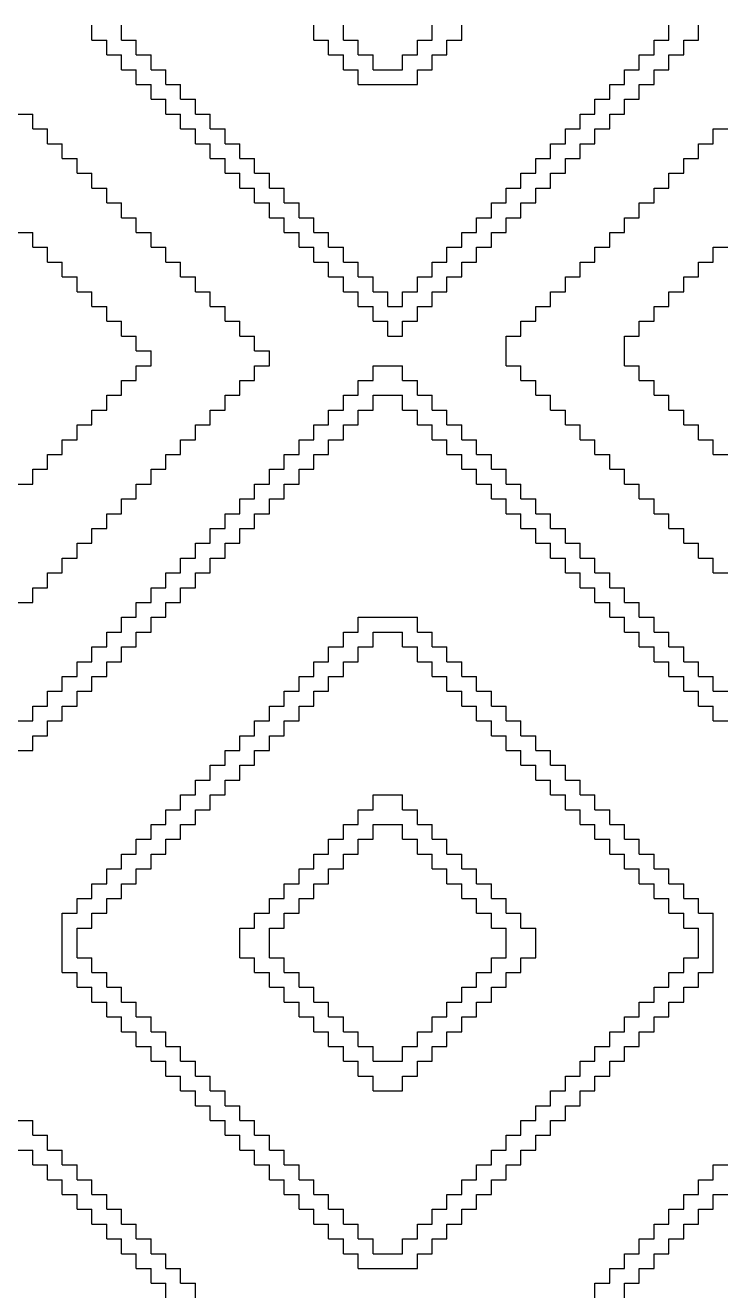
# Model space of a CAD drawing. Header units: metres. Extents: x 0 to 1800, y 0 to 1800.
# Drawn here: x 915 to 1385, y 945 to 1800 of the extents above; entities that cross this region are included whole.
import ezdxf

# ---------------------------------------------------------------- set-up
doc = ezdxf.new("R2010")
doc.units = ezdxf.units.M

msp = doc.modelspace()

# ---------------------------------------------------------------- linework, layer by layer
for p, q in [((960, 1790), (960, 1800)), ((980, 1790), (980, 1800)), ((1110, 1790), (1110, 1800)), ((1130, 1790), (1130, 1800)), ((1190, 1790), (1190, 1800)), ((1210, 1790), (1210, 1800)), ((1350, 1790), (1350, 1800)), ((1370, 1790), (1370, 1800)), ((960, 1790), (970, 1790)), ((970, 1780), (970, 1790)), ((980, 1790), (990, 1790)), ((990, 1780), (990, 1790)), ((1110, 1790), (1120, 1790)), ((1120, 1780), (1120, 1790)), ((1130, 1790), (1140, 1790)), ((1140, 1780), (1140, 1790)), ((1180, 1780), (1180, 1790)), ((1180, 1790), (1190, 1790)), ((1200, 1780), (1200, 1790)), ((1200, 1790), (1210, 1790)), ((1340, 1780), (1340, 1790)), ((1340, 1790), (1350, 1790)), ((1360, 1780), (1360, 1790)), ((1360, 1790), (1370, 1790)), ((970, 1780), (980, 1780)), ((980, 1770), (980, 1780)), ((990, 1780), (1000, 1780)), ((1000, 1770), (1000, 1780)), ((1120, 1780), (1130, 1780)), ((1130, 1770), (1130, 1780)), ((1140, 1780), (1150, 1780)), ((1150, 1770), (1150, 1780)), ((1170, 1770), (1170, 1780)), ((1170, 1780), (1180, 1780)), ((1190, 1770), (1190, 1780)), ((1190, 1780), (1200, 1780)), ((1330, 1770), (1330, 1780)), ((1330, 1780), (1340, 1780)), ((1350, 1770), (1350, 1780)), ((1350, 1780), (1360, 1780)), ((980, 1770), (990, 1770)), ((990, 1760), (990, 1770)), ((1000, 1770), (1010, 1770)), ((1010, 1760), (1010, 1770)), ((1130, 1770), (1140, 1770)), ((1140, 1760), (1140, 1770)), ((1150, 1770), (1160, 1770)), ((1160, 1770), (1170, 1770)), ((1180, 1760), (1180, 1770)), ((1180, 1770), (1190, 1770)), ((1320, 1760), (1320, 1770)), ((1320, 1770), (1330, 1770)), ((1340, 1760), (1340, 1770)), ((1340, 1770), (1350, 1770)), ((990, 1760), (1000, 1760)), ((1000, 1750), (1000, 1760)), ((1010, 1760), (1020, 1760)), ((1020, 1750), (1020, 1760)), ((1140, 1760), (1150, 1760)), ((1150, 1760), (1160, 1760)), ((1160, 1760), (1170, 1760)), ((1170, 1760), (1180, 1760)), ((1310, 1750), (1310, 1760)), ((1310, 1760), (1320, 1760)), ((1330, 1750), (1330, 1760)), ((1330, 1760), (1340, 1760)), ((1000, 1750), (1010, 1750)), ((1010, 1740), (1010, 1750)), ((1020, 1750), (1030, 1750)), ((1030, 1740), (1030, 1750)), ((1300, 1740), (1300, 1750)), ((1300, 1750), (1310, 1750)), ((1320, 1740), (1320, 1750)), ((1320, 1750), (1330, 1750)), ((910, 1740), (920, 1740)), ((920, 1730), (920, 1740)), ((1010, 1740), (1020, 1740)), ((1020, 1730), (1020, 1740)), ((1030, 1740), (1040, 1740)), ((1040, 1730), (1040, 1740)), ((1290, 1730), (1290, 1740)), ((1290, 1740), (1300, 1740)), ((1310, 1730), (1310, 1740)), ((1310, 1740), (1320, 1740)), ((920, 1730), (930, 1730)), ((930, 1720), (930, 1730)), ((1020, 1730), (1030, 1730)), ((1030, 1720), (1030, 1730)), ((1040, 1730), (1050, 1730)), ((1050, 1720), (1050, 1730)), ((1280, 1720), (1280, 1730)), ((1280, 1730), (1290, 1730)), ((1300, 1720), (1300, 1730)), ((1300, 1730), (1310, 1730)), ((1380, 1720), (1380, 1730)), ((1380, 1730), (1390, 1730)), ((930, 1720), (940, 1720)), ((940, 1710), (940, 1720)), ((1030, 1720), (1040, 1720)), ((1040, 1710), (1040, 1720)), ((1050, 1720), (1060, 1720)), ((1060, 1710), (1060, 1720)), ((1270, 1710), (1270, 1720)), ((1270, 1720), (1280, 1720)), ((1290, 1710), (1290, 1720)), ((1290, 1720), (1300, 1720)), ((1370, 1710), (1370, 1720)), ((1370, 1720), (1380, 1720)), ((940, 1710), (950, 1710)), ((950, 1700), (950, 1710)), ((1040, 1710), (1050, 1710)), ((1050, 1700), (1050, 1710)), ((1060, 1710), (1070, 1710)), ((1070, 1700), (1070, 1710)), ((1260, 1700), (1260, 1710)), ((1260, 1710), (1270, 1710)), ((1280, 1700), (1280, 1710)), ((1280, 1710), (1290, 1710)), ((1360, 1700), (1360, 1710)), ((1360, 1710), (1370, 1710)), ((950, 1700), (960, 1700)), ((960, 1690), (960, 1700)), ((1050, 1700), (1060, 1700)), ((1060, 1690), (1060, 1700)), ((1070, 1700), (1080, 1700)), ((1080, 1690), (1080, 1700)), ((1250, 1690), (1250, 1700)), ((1250, 1700), (1260, 1700)), ((1270, 1690), (1270, 1700)), ((1270, 1700), (1280, 1700)), ((1350, 1690), (1350, 1700)), ((1350, 1700), (1360, 1700)), ((960, 1690), (970, 1690)), ((970, 1680), (970, 1690)), ((1060, 1690), (1070, 1690)), ((1070, 1680), (1070, 1690)), ((1080, 1690), (1090, 1690)), ((1090, 1680), (1090, 1690)), ((1240, 1680), (1240, 1690)), ((1240, 1690), (1250, 1690)), ((1260, 1680), (1260, 1690)), ((1260, 1690), (1270, 1690)), ((1340, 1680), (1340, 1690)), ((1340, 1690), (1350, 1690)), ((970, 1680), (980, 1680)), ((980, 1670), (980, 1680)), ((1070, 1680), (1080, 1680)), ((1080, 1670), (1080, 1680)), ((1090, 1680), (1100, 1680)), ((1100, 1670), (1100, 1680)), ((1230, 1670), (1230, 1680)), ((1230, 1680), (1240, 1680)), ((1250, 1670), (1250, 1680)), ((1250, 1680), (1260, 1680)), ((1330, 1670), (1330, 1680)), ((1330, 1680), (1340, 1680)), ((980, 1670), (990, 1670)), ((990, 1660), (990, 1670)), ((1080, 1670), (1090, 1670)), ((1090, 1660), (1090, 1670)), ((1100, 1670), (1110, 1670)), ((1110, 1660), (1110, 1670)), ((1220, 1660), (1220, 1670)), ((1220, 1670), (1230, 1670)), ((1240, 1660), (1240, 1670)), ((1240, 1670), (1250, 1670)), ((1320, 1660), (1320, 1670)), ((1320, 1670), (1330, 1670)), ((910, 1660), (920, 1660)), ((920, 1650), (920, 1660)), ((990, 1660), (1000, 1660)), ((1000, 1650), (1000, 1660)), ((1090, 1660), (1100, 1660)), ((1100, 1650), (1100, 1660)), ((1110, 1660), (1120, 1660)), ((1120, 1650), (1120, 1660)), ((1210, 1650), (1210, 1660)), ((1210, 1660), (1220, 1660)), ((1230, 1650), (1230, 1660)), ((1230, 1660), (1240, 1660)), ((1310, 1650), (1310, 1660)), ((1310, 1660), (1320, 1660)), ((920, 1650), (930, 1650)), ((930, 1640), (930, 1650)), ((1000, 1650), (1010, 1650)), ((1010, 1640), (1010, 1650)), ((1100, 1650), (1110, 1650)), ((1110, 1640), (1110, 1650)), ((1120, 1650), (1130, 1650)), ((1130, 1640), (1130, 1650)), ((1200, 1640), (1200, 1650)), ((1200, 1650), (1210, 1650)), ((1220, 1640), (1220, 1650)), ((1220, 1650), (1230, 1650)), ((1300, 1640), (1300, 1650)), ((1300, 1650), (1310, 1650)), ((1380, 1640), (1380, 1650)), ((1380, 1650), (1390, 1650)), ((930, 1640), (940, 1640)), ((940, 1630), (940, 1640)), ((1010, 1640), (1020, 1640)), ((1020, 1630), (1020, 1640)), ((1110, 1640), (1120, 1640)), ((1120, 1630), (1120, 1640)), ((1130, 1640), (1140, 1640)), ((1140, 1630), (1140, 1640)), ((1190, 1630), (1190, 1640)), ((1190, 1640), (1200, 1640)), ((1210, 1630), (1210, 1640)), ((1210, 1640), (1220, 1640)), ((1290, 1630), (1290, 1640)), ((1290, 1640), (1300, 1640)), ((1370, 1630), (1370, 1640)), ((1370, 1640), (1380, 1640)), ((940, 1630), (950, 1630)), ((950, 1620), (950, 1630)), ((1020, 1630), (1030, 1630)), ((1030, 1620), (1030, 1630)), ((1120, 1630), (1130, 1630)), ((1130, 1620), (1130, 1630)), ((1140, 1630), (1150, 1630)), ((1150, 1620), (1150, 1630)), ((1180, 1620), (1180, 1630)), ((1180, 1630), (1190, 1630)), ((1200, 1620), (1200, 1630)), ((1200, 1630), (1210, 1630)), ((1280, 1620), (1280, 1630)), ((1280, 1630), (1290, 1630)), ((1360, 1620), (1360, 1630)), ((1360, 1630), (1370, 1630)), ((950, 1620), (960, 1620)), ((960, 1610), (960, 1620)), ((1030, 1620), (1040, 1620)), ((1040, 1610), (1040, 1620)), ((1130, 1620), (1140, 1620)), ((1140, 1610), (1140, 1620)), ((1150, 1620), (1160, 1620)), ((1160, 1610), (1160, 1620)), ((1170, 1610), (1170, 1620)), ((1170, 1620), (1180, 1620)), ((1190, 1610), (1190, 1620)), ((1190, 1620), (1200, 1620)), ((1270, 1610), (1270, 1620)), ((1270, 1620), (1280, 1620)), ((1350, 1610), (1350, 1620)), ((1350, 1620), (1360, 1620)), ((960, 1610), (970, 1610)), ((970, 1600), (970, 1610)), ((1040, 1610), (1050, 1610)), ((1050, 1600), (1050, 1610)), ((1140, 1610), (1150, 1610)), ((1150, 1600), (1150, 1610)), ((1160, 1610), (1170, 1610)), ((1180, 1600), (1180, 1610)), ((1180, 1610), (1190, 1610)), ((1260, 1600), (1260, 1610)), ((1260, 1610), (1270, 1610)), ((1340, 1600), (1340, 1610)), ((1340, 1610), (1350, 1610)), ((970, 1600), (980, 1600)), ((980, 1590), (980, 1600)), ((1050, 1600), (1060, 1600)), ((1060, 1590), (1060, 1600)), ((1150, 1600), (1160, 1600)), ((1160, 1590), (1160, 1600)), ((1170, 1590), (1170, 1600)), ((1170, 1600), (1180, 1600)), ((1250, 1590), (1250, 1600)), ((1250, 1600), (1260, 1600)), ((1330, 1590), (1330, 1600)), ((1330, 1600), (1340, 1600)), ((980, 1590), (990, 1590)), ((990, 1580), (990, 1590)), ((1060, 1590), (1070, 1590)), ((1070, 1580), (1070, 1590)), ((1160, 1590), (1170, 1590)), ((1240, 1580), (1240, 1590)), ((1240, 1590), (1250, 1590)), ((1320, 1580), (1320, 1590)), ((1320, 1590), (1330, 1590)), ((990, 1580), (1000, 1580)), ((1000, 1570), (1000, 1580)), ((1070, 1580), (1080, 1580)), ((1080, 1570), (1080, 1580)), ((1240, 1570), (1240, 1580)), ((1320, 1570), (1320, 1580)), ((990, 1560), (990, 1570)), ((990, 1570), (1000, 1570)), ((1070, 1560), (1070, 1570)), ((1070, 1570), (1080, 1570)), ((1150, 1560), (1150, 1570)), ((1150, 1570), (1160, 1570)), ((1160, 1570), (1170, 1570)), ((1170, 1560), (1170, 1570)), ((1240, 1570), (1250, 1570)), ((1250, 1560), (1250, 1570)), ((1320, 1570), (1330, 1570)), ((1330, 1560), (1330, 1570)), ((980, 1550), (980, 1560)), ((980, 1560), (990, 1560)), ((1060, 1550), (1060, 1560)), ((1060, 1560), (1070, 1560)), ((1140, 1550), (1140, 1560)), ((1140, 1560), (1150, 1560)), ((1170, 1560), (1180, 1560)), ((1180, 1550), (1180, 1560)), ((1250, 1560), (1260, 1560)), ((1260, 1550), (1260, 1560)), ((1330, 1560), (1340, 1560)), ((1340, 1550), (1340, 1560)), ((970, 1540), (970, 1550)), ((970, 1550), (980, 1550)), ((1050, 1540), (1050, 1550)), ((1050, 1550), (1060, 1550)), ((1130, 1540), (1130, 1550)), ((1130, 1550), (1140, 1550)), ((1150, 1540), (1150, 1550)), ((1150, 1550), (1160, 1550)), ((1160, 1550), (1170, 1550)), ((1170, 1540), (1170, 1550)), ((1180, 1550), (1190, 1550)), ((1190, 1540), (1190, 1550)), ((1260, 1550), (1270, 1550)), ((1270, 1540), (1270, 1550)), ((1340, 1550), (1350, 1550)), ((1350, 1540), (1350, 1550)), ((960, 1530), (960, 1540)), ((960, 1540), (970, 1540)), ((1040, 1530), (1040, 1540)), ((1040, 1540), (1050, 1540)), ((1120, 1530), (1120, 1540)), ((1120, 1540), (1130, 1540)), ((1140, 1530), (1140, 1540)), ((1140, 1540), (1150, 1540)), ((1170, 1540), (1180, 1540)), ((1180, 1530), (1180, 1540)), ((1190, 1540), (1200, 1540)), ((1200, 1530), (1200, 1540)), ((1270, 1540), (1280, 1540)), ((1280, 1530), (1280, 1540)), ((1350, 1540), (1360, 1540)), ((1360, 1530), (1360, 1540)), ((950, 1520), (950, 1530)), ((950, 1530), (960, 1530)), ((1030, 1520), (1030, 1530)), ((1030, 1530), (1040, 1530)), ((1110, 1520), (1110, 1530)), ((1110, 1530), (1120, 1530)), ((1130, 1520), (1130, 1530)), ((1130, 1530), (1140, 1530)), ((1180, 1530), (1190, 1530)), ((1190, 1520), (1190, 1530)), ((1200, 1530), (1210, 1530)), ((1210, 1520), (1210, 1530)), ((1280, 1530), (1290, 1530)), ((1290, 1520), (1290, 1530)), ((1360, 1530), (1370, 1530)), ((1370, 1520), (1370, 1530)), ((940, 1510), (940, 1520)), ((940, 1520), (950, 1520)), ((1020, 1510), (1020, 1520)), ((1020, 1520), (1030, 1520)), ((1100, 1510), (1100, 1520)), ((1100, 1520), (1110, 1520)), ((1120, 1510), (1120, 1520)), ((1120, 1520), (1130, 1520)), ((1190, 1520), (1200, 1520)), ((1200, 1510), (1200, 1520)), ((1210, 1520), (1220, 1520)), ((1220, 1510), (1220, 1520)), ((1290, 1520), (1300, 1520)), ((1300, 1510), (1300, 1520)), ((1370, 1520), (1380, 1520)), ((1380, 1510), (1380, 1520)), ((930, 1500), (930, 1510)), ((930, 1510), (940, 1510)), ((1010, 1500), (1010, 1510)), ((1010, 1510), (1020, 1510)), ((1090, 1500), (1090, 1510)), ((1090, 1510), (1100, 1510)), ((1110, 1500), (1110, 1510)), ((1110, 1510), (1120, 1510)), ((1200, 1510), (1210, 1510)), ((1210, 1500), (1210, 1510)), ((1220, 1510), (1230, 1510)), ((1230, 1500), (1230, 1510)), ((1300, 1510), (1310, 1510)), ((1310, 1500), (1310, 1510)), ((1380, 1510), (1390, 1510)), ((920, 1490), (920, 1500)), ((920, 1500), (930, 1500)), ((1000, 1490), (1000, 1500)), ((1000, 1500), (1010, 1500)), ((1080, 1490), (1080, 1500)), ((1080, 1500), (1090, 1500)), ((1100, 1490), (1100, 1500)), ((1100, 1500), (1110, 1500)), ((1210, 1500), (1220, 1500)), ((1220, 1490), (1220, 1500)), ((1230, 1500), (1240, 1500)), ((1240, 1490), (1240, 1500)), ((1310, 1500), (1320, 1500)), ((1320, 1490), (1320, 1500)), ((910, 1490), (920, 1490)), ((990, 1480), (990, 1490)), ((990, 1490), (1000, 1490)), ((1070, 1480), (1070, 1490)), ((1070, 1490), (1080, 1490)), ((1090, 1480), (1090, 1490)), ((1090, 1490), (1100, 1490)), ((1220, 1490), (1230, 1490)), ((1230, 1480), (1230, 1490)), ((1240, 1490), (1250, 1490)), ((1250, 1480), (1250, 1490)), ((1320, 1490), (1330, 1490)), ((1330, 1480), (1330, 1490)), ((980, 1470), (980, 1480)), ((980, 1480), (990, 1480)), ((1060, 1470), (1060, 1480)), ((1060, 1480), (1070, 1480)), ((1080, 1470), (1080, 1480)), ((1080, 1480), (1090, 1480)), ((1230, 1480), (1240, 1480)), ((1240, 1470), (1240, 1480)), ((1250, 1480), (1260, 1480)), ((1260, 1470), (1260, 1480)), ((1330, 1480), (1340, 1480)), ((1340, 1470), (1340, 1480)), ((970, 1460), (970, 1470)), ((970, 1470), (980, 1470)), ((1050, 1460), (1050, 1470)), ((1050, 1470), (1060, 1470)), ((1070, 1460), (1070, 1470)), ((1070, 1470), (1080, 1470)), ((1240, 1470), (1250, 1470)), ((1250, 1460), (1250, 1470)), ((1260, 1470), (1270, 1470)), ((1270, 1460), (1270, 1470)), ((1340, 1470), (1350, 1470)), ((1350, 1460), (1350, 1470)), ((960, 1450), (960, 1460)), ((960, 1460), (970, 1460)), ((1040, 1450), (1040, 1460)), ((1040, 1460), (1050, 1460)), ((1060, 1450), (1060, 1460)), ((1060, 1460), (1070, 1460)), ((1250, 1460), (1260, 1460)), ((1260, 1450), (1260, 1460)), ((1270, 1460), (1280, 1460)), ((1280, 1450), (1280, 1460)), ((1350, 1460), (1360, 1460)), ((1360, 1450), (1360, 1460)), ((950, 1440), (950, 1450)), ((950, 1450), (960, 1450)), ((1030, 1440), (1030, 1450)), ((1030, 1450), (1040, 1450)), ((1050, 1440), (1050, 1450)), ((1050, 1450), (1060, 1450)), ((1260, 1450), (1270, 1450)), ((1270, 1440), (1270, 1450)), ((1280, 1450), (1290, 1450)), ((1290, 1440), (1290, 1450)), ((1360, 1450), (1370, 1450)), ((1370, 1440), (1370, 1450)), ((940, 1430), (940, 1440)), ((940, 1440), (950, 1440)), ((1020, 1430), (1020, 1440)), ((1020, 1440), (1030, 1440)), ((1040, 1430), (1040, 1440)), ((1040, 1440), (1050, 1440)), ((1270, 1440), (1280, 1440)), ((1280, 1430), (1280, 1440)), ((1290, 1440), (1300, 1440)), ((1300, 1430), (1300, 1440)), ((1370, 1440), (1380, 1440)), ((1380, 1430), (1380, 1440)), ((930, 1420), (930, 1430)), ((930, 1430), (940, 1430)), ((1010, 1420), (1010, 1430)), ((1010, 1430), (1020, 1430)), ((1030, 1420), (1030, 1430)), ((1030, 1430), (1040, 1430)), ((1280, 1430), (1290, 1430)), ((1290, 1420), (1290, 1430)), ((1300, 1430), (1310, 1430)), ((1310, 1420), (1310, 1430)), ((1380, 1430), (1390, 1430)), ((920, 1410), (920, 1420)), ((920, 1420), (930, 1420)), ((1000, 1410), (1000, 1420)), ((1000, 1420), (1010, 1420)), ((1020, 1410), (1020, 1420)), ((1020, 1420), (1030, 1420)), ((1290, 1420), (1300, 1420)), ((1300, 1410), (1300, 1420)), ((1310, 1420), (1320, 1420)), ((1320, 1410), (1320, 1420)), ((910, 1410), (920, 1410)), ((990, 1400), (990, 1410)), ((990, 1410), (1000, 1410)), ((1010, 1400), (1010, 1410)), ((1010, 1410), (1020, 1410)), ((1300, 1410), (1310, 1410)), ((1310, 1400), (1310, 1410)), ((1320, 1410), (1330, 1410)), ((1330, 1400), (1330, 1410)), ((980, 1390), (980, 1400)), ((980, 1400), (990, 1400)), ((1000, 1390), (1000, 1400)), ((1000, 1400), (1010, 1400)), ((1140, 1390), (1140, 1400)), ((1140, 1400), (1150, 1400)), ((1150, 1400), (1160, 1400)), ((1160, 1400), (1170, 1400)), ((1170, 1400), (1180, 1400)), ((1180, 1390), (1180, 1400)), ((1310, 1400), (1320, 1400)), ((1320, 1390), (1320, 1400)), ((1330, 1400), (1340, 1400)), ((1340, 1390), (1340, 1400)), ((970, 1380), (970, 1390)), ((970, 1390), (980, 1390)), ((990, 1380), (990, 1390)), ((990, 1390), (1000, 1390)), ((1130, 1380), (1130, 1390)), ((1130, 1390), (1140, 1390)), ((1150, 1380), (1150, 1390)), ((1150, 1390), (1160, 1390)), ((1160, 1390), (1170, 1390)), ((1170, 1380), (1170, 1390)), ((1180, 1390), (1190, 1390)), ((1190, 1380), (1190, 1390)), ((1320, 1390), (1330, 1390)), ((1330, 1380), (1330, 1390)), ((1340, 1390), (1350, 1390)), ((1350, 1380), (1350, 1390)), ((960, 1370), (960, 1380)), ((960, 1380), (970, 1380)), ((980, 1370), (980, 1380)), ((980, 1380), (990, 1380)), ((1120, 1370), (1120, 1380)), ((1120, 1380), (1130, 1380)), ((1140, 1370), (1140, 1380)), ((1140, 1380), (1150, 1380)), ((1170, 1380), (1180, 1380)), ((1180, 1370), (1180, 1380)), ((1190, 1380), (1200, 1380)), ((1200, 1370), (1200, 1380)), ((1330, 1380), (1340, 1380)), ((1340, 1370), (1340, 1380)), ((1350, 1380), (1360, 1380)), ((1360, 1370), (1360, 1380)), ((950, 1360), (950, 1370)), ((950, 1370), (960, 1370)), ((970, 1360), (970, 1370)), ((970, 1370), (980, 1370)), ((1110, 1360), (1110, 1370)), ((1110, 1370), (1120, 1370)), ((1130, 1360), (1130, 1370)), ((1130, 1370), (1140, 1370)), ((1180, 1370), (1190, 1370)), ((1190, 1360), (1190, 1370)), ((1200, 1370), (1210, 1370)), ((1210, 1360), (1210, 1370)), ((1340, 1370), (1350, 1370)), ((1350, 1360), (1350, 1370)), ((1360, 1370), (1370, 1370)), ((1370, 1360), (1370, 1370)), ((940, 1350), (940, 1360)), ((940, 1360), (950, 1360)), ((960, 1350), (960, 1360)), ((960, 1360), (970, 1360)), ((1100, 1350), (1100, 1360)), ((1100, 1360), (1110, 1360)), ((1120, 1350), (1120, 1360)), ((1120, 1360), (1130, 1360)), ((1190, 1360), (1200, 1360)), ((1200, 1350), (1200, 1360)), ((1210, 1360), (1220, 1360)), ((1220, 1350), (1220, 1360)), ((1350, 1360), (1360, 1360)), ((1360, 1350), (1360, 1360)), ((1370, 1360), (1380, 1360)), ((1380, 1350), (1380, 1360)), ((930, 1340), (930, 1350)), ((930, 1350), (940, 1350)), ((950, 1340), (950, 1350)), ((950, 1350), (960, 1350)), ((1090, 1340), (1090, 1350)), ((1090, 1350), (1100, 1350)), ((1110, 1340), (1110, 1350)), ((1110, 1350), (1120, 1350)), ((1200, 1350), (1210, 1350)), ((1210, 1340), (1210, 1350)), ((1220, 1350), (1230, 1350)), ((1230, 1340), (1230, 1350)), ((1360, 1350), (1370, 1350)), ((1370, 1340), (1370, 1350)), ((1380, 1350), (1390, 1350)), ((920, 1330), (920, 1340)), ((920, 1340), (930, 1340)), ((940, 1330), (940, 1340)), ((940, 1340), (950, 1340)), ((1080, 1330), (1080, 1340)), ((1080, 1340), (1090, 1340)), ((1100, 1330), (1100, 1340)), ((1100, 1340), (1110, 1340)), ((1210, 1340), (1220, 1340)), ((1220, 1330), (1220, 1340)), ((1230, 1340), (1240, 1340)), ((1240, 1330), (1240, 1340)), ((1370, 1340), (1380, 1340)), ((1380, 1330), (1380, 1340)), ((910, 1330), (920, 1330)), ((930, 1320), (930, 1330)), ((930, 1330), (940, 1330)), ((1070, 1320), (1070, 1330)), ((1070, 1330), (1080, 1330)), ((1090, 1320), (1090, 1330)), ((1090, 1330), (1100, 1330)), ((1220, 1330), (1230, 1330)), ((1230, 1320), (1230, 1330)), ((1240, 1330), (1250, 1330)), ((1250, 1320), (1250, 1330)), ((1380, 1330), (1390, 1330)), ((920, 1310), (920, 1320)), ((920, 1320), (930, 1320)), ((1060, 1310), (1060, 1320)), ((1060, 1320), (1070, 1320)), ((1080, 1310), (1080, 1320)), ((1080, 1320), (1090, 1320)), ((1230, 1320), (1240, 1320)), ((1240, 1310), (1240, 1320)), ((1250, 1320), (1260, 1320)), ((1260, 1310), (1260, 1320)), ((910, 1310), (920, 1310)), ((1050, 1300), (1050, 1310)), ((1050, 1310), (1060, 1310)), ((1070, 1300), (1070, 1310)), ((1070, 1310), (1080, 1310)), ((1240, 1310), (1250, 1310)), ((1250, 1300), (1250, 1310)), ((1260, 1310), (1270, 1310)), ((1270, 1300), (1270, 1310)), ((1040, 1290), (1040, 1300)), ((1040, 1300), (1050, 1300)), ((1060, 1290), (1060, 1300)), ((1060, 1300), (1070, 1300)), ((1250, 1300), (1260, 1300)), ((1260, 1290), (1260, 1300)), ((1270, 1300), (1280, 1300)), ((1280, 1290), (1280, 1300)), ((1030, 1280), (1030, 1290)), ((1030, 1290), (1040, 1290)), ((1050, 1280), (1050, 1290)), ((1050, 1290), (1060, 1290)), ((1260, 1290), (1270, 1290)), ((1270, 1280), (1270, 1290)), ((1280, 1290), (1290, 1290)), ((1290, 1280), (1290, 1290)), ((1020, 1270), (1020, 1280)), ((1020, 1280), (1030, 1280)), ((1040, 1270), (1040, 1280)), ((1040, 1280), (1050, 1280)), ((1150, 1270), (1150, 1280)), ((1150, 1280), (1160, 1280)), ((1160, 1280), (1170, 1280)), ((1170, 1270), (1170, 1280)), ((1270, 1280), (1280, 1280)), ((1280, 1270), (1280, 1280)), ((1290, 1280), (1300, 1280)), ((1300, 1270), (1300, 1280)), ((1010, 1260), (1010, 1270)), ((1010, 1270), (1020, 1270)), ((1030, 1260), (1030, 1270)), ((1030, 1270), (1040, 1270)), ((1140, 1260), (1140, 1270)), ((1140, 1270), (1150, 1270)), ((1170, 1270), (1180, 1270)), ((1180, 1260), (1180, 1270)), ((1280, 1270), (1290, 1270)), ((1290, 1260), (1290, 1270)), ((1300, 1270), (1310, 1270)), ((1310, 1260), (1310, 1270)), ((1000, 1250), (1000, 1260)), ((1000, 1260), (1010, 1260)), ((1020, 1250), (1020, 1260)), ((1020, 1260), (1030, 1260)), ((1130, 1250), (1130, 1260)), ((1130, 1260), (1140, 1260)), ((1150, 1250), (1150, 1260)), ((1150, 1260), (1160, 1260)), ((1160, 1260), (1170, 1260)), ((1170, 1250), (1170, 1260)), ((1180, 1260), (1190, 1260)), ((1190, 1250), (1190, 1260)), ((1290, 1260), (1300, 1260)), ((1300, 1250), (1300, 1260)), ((1310, 1260), (1320, 1260)), ((1320, 1250), (1320, 1260)), ((990, 1240), (990, 1250)), ((990, 1250), (1000, 1250)), ((1010, 1240), (1010, 1250)), ((1010, 1250), (1020, 1250)), ((1120, 1240), (1120, 1250)), ((1120, 1250), (1130, 1250)), ((1140, 1240), (1140, 1250)), ((1140, 1250), (1150, 1250)), ((1170, 1250), (1180, 1250)), ((1180, 1240), (1180, 1250)), ((1190, 1250), (1200, 1250)), ((1200, 1240), (1200, 1250)), ((1300, 1250), (1310, 1250)), ((1310, 1240), (1310, 1250)), ((1320, 1250), (1330, 1250)), ((1330, 1240), (1330, 1250)), ((980, 1230), (980, 1240)), ((980, 1240), (990, 1240)), ((1000, 1230), (1000, 1240)), ((1000, 1240), (1010, 1240)), ((1110, 1230), (1110, 1240)), ((1110, 1240), (1120, 1240)), ((1130, 1230), (1130, 1240)), ((1130, 1240), (1140, 1240)), ((1180, 1240), (1190, 1240)), ((1190, 1230), (1190, 1240)), ((1200, 1240), (1210, 1240)), ((1210, 1230), (1210, 1240)), ((1310, 1240), (1320, 1240)), ((1320, 1230), (1320, 1240)), ((1330, 1240), (1340, 1240)), ((1340, 1230), (1340, 1240)), ((970, 1220), (970, 1230)), ((970, 1230), (980, 1230)), ((990, 1220), (990, 1230)), ((990, 1230), (1000, 1230)), ((1100, 1220), (1100, 1230)), ((1100, 1230), (1110, 1230)), ((1120, 1220), (1120, 1230)), ((1120, 1230), (1130, 1230)), ((1190, 1230), (1200, 1230)), ((1200, 1220), (1200, 1230)), ((1210, 1230), (1220, 1230)), ((1220, 1220), (1220, 1230)), ((1320, 1230), (1330, 1230)), ((1330, 1220), (1330, 1230)), ((1340, 1230), (1350, 1230)), ((1350, 1220), (1350, 1230)), ((960, 1210), (960, 1220)), ((960, 1220), (970, 1220)), ((980, 1210), (980, 1220)), ((980, 1220), (990, 1220)), ((1090, 1210), (1090, 1220)), ((1090, 1220), (1100, 1220)), ((1110, 1210), (1110, 1220)), ((1110, 1220), (1120, 1220)), ((1200, 1220), (1210, 1220)), ((1210, 1210), (1210, 1220)), ((1220, 1220), (1230, 1220)), ((1230, 1210), (1230, 1220)), ((1330, 1220), (1340, 1220)), ((1340, 1210), (1340, 1220)), ((1350, 1220), (1360, 1220)), ((1360, 1210), (1360, 1220)), ((950, 1200), (950, 1210)), ((950, 1210), (960, 1210)), ((970, 1200), (970, 1210)), ((970, 1210), (980, 1210)), ((1080, 1200), (1080, 1210)), ((1080, 1210), (1090, 1210)), ((1100, 1200), (1100, 1210)), ((1100, 1210), (1110, 1210)), ((1210, 1210), (1220, 1210)), ((1220, 1200), (1220, 1210)), ((1230, 1210), (1240, 1210)), ((1240, 1200), (1240, 1210)), ((1340, 1210), (1350, 1210)), ((1350, 1200), (1350, 1210)), ((1360, 1210), (1370, 1210)), ((1370, 1200), (1370, 1210)), ((940, 1190), (940, 1200)), ((940, 1200), (950, 1200)), ((960, 1190), (960, 1200)), ((960, 1200), (970, 1200)), ((1070, 1190), (1070, 1200)), ((1070, 1200), (1080, 1200)), ((1090, 1190), (1090, 1200)), ((1090, 1200), (1100, 1200)), ((1220, 1200), (1230, 1200)), ((1230, 1190), (1230, 1200)), ((1240, 1200), (1250, 1200)), ((1250, 1190), (1250, 1200)), ((1350, 1200), (1360, 1200)), ((1360, 1190), (1360, 1200)), ((1370, 1200), (1380, 1200)), ((1380, 1190), (1380, 1200)), ((940, 1180), (940, 1190)), ((950, 1180), (950, 1190)), ((950, 1190), (960, 1190)), ((1060, 1180), (1060, 1190)), ((1060, 1190), (1070, 1190)), ((1080, 1180), (1080, 1190)), ((1080, 1190), (1090, 1190)), ((1230, 1190), (1240, 1190)), ((1240, 1180), (1240, 1190)), ((1250, 1190), (1260, 1190)), ((1260, 1180), (1260, 1190)), ((1360, 1190), (1370, 1190)), ((1370, 1180), (1370, 1190)), ((1380, 1180), (1380, 1190)), ((940, 1170), (940, 1180)), ((950, 1170), (950, 1180)), ((1060, 1170), (1060, 1180)), ((1080, 1170), (1080, 1180)), ((1240, 1170), (1240, 1180)), ((1260, 1170), (1260, 1180)), ((1370, 1170), (1370, 1180)), ((1380, 1170), (1380, 1180)), ((940, 1160), (940, 1170)), ((950, 1170), (960, 1170)), ((960, 1160), (960, 1170)), ((1060, 1170), (1070, 1170)), ((1070, 1160), (1070, 1170)), ((1080, 1170), (1090, 1170)), ((1090, 1160), (1090, 1170)), ((1230, 1160), (1230, 1170)), ((1230, 1170), (1240, 1170)), ((1250, 1160), (1250, 1170)), ((1250, 1170), (1260, 1170)), ((1360, 1160), (1360, 1170)), ((1360, 1170), (1370, 1170)), ((1380, 1160), (1380, 1170)), ((940, 1160), (950, 1160)), ((950, 1150), (950, 1160)), ((960, 1160), (970, 1160)), ((970, 1150), (970, 1160)), ((1070, 1160), (1080, 1160)), ((1080, 1150), (1080, 1160)), ((1090, 1160), (1100, 1160)), ((1100, 1150), (1100, 1160)), ((1220, 1150), (1220, 1160)), ((1220, 1160), (1230, 1160)), ((1240, 1150), (1240, 1160)), ((1240, 1160), (1250, 1160)), ((1350, 1150), (1350, 1160)), ((1350, 1160), (1360, 1160)), ((1370, 1150), (1370, 1160)), ((1370, 1160), (1380, 1160)), ((950, 1150), (960, 1150)), ((960, 1140), (960, 1150)), ((970, 1150), (980, 1150)), ((980, 1140), (980, 1150)), ((1080, 1150), (1090, 1150)), ((1090, 1140), (1090, 1150)), ((1100, 1150), (1110, 1150)), ((1110, 1140), (1110, 1150)), ((1210, 1140), (1210, 1150)), ((1210, 1150), (1220, 1150)), ((1230, 1140), (1230, 1150)), ((1230, 1150), (1240, 1150)), ((1340, 1140), (1340, 1150)), ((1340, 1150), (1350, 1150)), ((1360, 1140), (1360, 1150)), ((1360, 1150), (1370, 1150)), ((960, 1140), (970, 1140)), ((970, 1130), (970, 1140)), ((980, 1140), (990, 1140)), ((990, 1130), (990, 1140)), ((1090, 1140), (1100, 1140)), ((1100, 1130), (1100, 1140)), ((1110, 1140), (1120, 1140)), ((1120, 1130), (1120, 1140)), ((1200, 1130), (1200, 1140)), ((1200, 1140), (1210, 1140)), ((1220, 1130), (1220, 1140)), ((1220, 1140), (1230, 1140)), ((1330, 1130), (1330, 1140)), ((1330, 1140), (1340, 1140)), ((1350, 1130), (1350, 1140)), ((1350, 1140), (1360, 1140)), ((970, 1130), (980, 1130)), ((980, 1120), (980, 1130)), ((990, 1130), (1000, 1130)), ((1000, 1120), (1000, 1130)), ((1100, 1130), (1110, 1130)), ((1110, 1120), (1110, 1130)), ((1120, 1130), (1130, 1130)), ((1130, 1120), (1130, 1130)), ((1190, 1120), (1190, 1130)), ((1190, 1130), (1200, 1130)), ((1210, 1120), (1210, 1130)), ((1210, 1130), (1220, 1130)), ((1320, 1120), (1320, 1130)), ((1320, 1130), (1330, 1130)), ((1340, 1120), (1340, 1130)), ((1340, 1130), (1350, 1130)), ((980, 1120), (990, 1120)), ((990, 1110), (990, 1120)), ((1000, 1120), (1010, 1120)), ((1010, 1110), (1010, 1120)), ((1110, 1120), (1120, 1120)), ((1120, 1110), (1120, 1120)), ((1130, 1120), (1140, 1120)), ((1140, 1110), (1140, 1120)), ((1180, 1110), (1180, 1120)), ((1180, 1120), (1190, 1120)), ((1200, 1110), (1200, 1120)), ((1200, 1120), (1210, 1120)), ((1310, 1110), (1310, 1120)), ((1310, 1120), (1320, 1120)), ((1330, 1110), (1330, 1120)), ((1330, 1120), (1340, 1120)), ((990, 1110), (1000, 1110)), ((1000, 1100), (1000, 1110)), ((1010, 1110), (1020, 1110)), ((1020, 1100), (1020, 1110)), ((1120, 1110), (1130, 1110)), ((1130, 1100), (1130, 1110)), ((1140, 1110), (1150, 1110)), ((1150, 1100), (1150, 1110)), ((1170, 1100), (1170, 1110)), ((1170, 1110), (1180, 1110)), ((1190, 1100), (1190, 1110)), ((1190, 1110), (1200, 1110)), ((1300, 1100), (1300, 1110)), ((1300, 1110), (1310, 1110)), ((1320, 1100), (1320, 1110)), ((1320, 1110), (1330, 1110)), ((1000, 1100), (1010, 1100)), ((1010, 1090), (1010, 1100)), ((1020, 1100), (1030, 1100)), ((1030, 1090), (1030, 1100)), ((1130, 1100), (1140, 1100)), ((1140, 1090), (1140, 1100)), ((1150, 1100), (1160, 1100)), ((1160, 1100), (1170, 1100)), ((1180, 1090), (1180, 1100)), ((1180, 1100), (1190, 1100)), ((1290, 1090), (1290, 1100)), ((1290, 1100), (1300, 1100)), ((1310, 1090), (1310, 1100)), ((1310, 1100), (1320, 1100)), ((1010, 1090), (1020, 1090)), ((1020, 1080), (1020, 1090)), ((1030, 1090), (1040, 1090)), ((1040, 1080), (1040, 1090)), ((1140, 1090), (1150, 1090)), ((1150, 1080), (1150, 1090)), ((1170, 1080), (1170, 1090)), ((1170, 1090), (1180, 1090)), ((1280, 1080), (1280, 1090)), ((1280, 1090), (1290, 1090)), ((1300, 1080), (1300, 1090)), ((1300, 1090), (1310, 1090)), ((1020, 1080), (1030, 1080)), ((1030, 1070), (1030, 1080)), ((1040, 1080), (1050, 1080)), ((1050, 1070), (1050, 1080)), ((1150, 1080), (1160, 1080)), ((1160, 1080), (1170, 1080)), ((1270, 1070), (1270, 1080)), ((1270, 1080), (1280, 1080)), ((1290, 1070), (1290, 1080)), ((1290, 1080), (1300, 1080)), ((1030, 1070), (1040, 1070)), ((1040, 1060), (1040, 1070)), ((1050, 1070), (1060, 1070)), ((1060, 1060), (1060, 1070)), ((1260, 1060), (1260, 1070)), ((1260, 1070), (1270, 1070)), ((1280, 1060), (1280, 1070)), ((1280, 1070), (1290, 1070)), ((910, 1060), (920, 1060)), ((920, 1050), (920, 1060)), ((1040, 1060), (1050, 1060)), ((1050, 1050), (1050, 1060)), ((1060, 1060), (1070, 1060)), ((1070, 1050), (1070, 1060)), ((1250, 1050), (1250, 1060)), ((1250, 1060), (1260, 1060)), ((1270, 1050), (1270, 1060)), ((1270, 1060), (1280, 1060)), ((920, 1050), (930, 1050)), ((930, 1040), (930, 1050)), ((1050, 1050), (1060, 1050)), ((1060, 1040), (1060, 1050)), ((1070, 1050), (1080, 1050)), ((1080, 1040), (1080, 1050)), ((1240, 1040), (1240, 1050)), ((1240, 1050), (1250, 1050)), ((1260, 1040), (1260, 1050)), ((1260, 1050), (1270, 1050)), ((910, 1040), (920, 1040)), ((920, 1030), (920, 1040)), ((930, 1040), (940, 1040)), ((940, 1030), (940, 1040)), ((1060, 1040), (1070, 1040)), ((1070, 1030), (1070, 1040)), ((1080, 1040), (1090, 1040)), ((1090, 1030), (1090, 1040)), ((1230, 1030), (1230, 1040)), ((1230, 1040), (1240, 1040)), ((1250, 1030), (1250, 1040)), ((1250, 1040), (1260, 1040)), ((920, 1030), (930, 1030)), ((930, 1020), (930, 1030)), ((940, 1030), (950, 1030)), ((950, 1020), (950, 1030)), ((1070, 1030), (1080, 1030)), ((1080, 1020), (1080, 1030)), ((1090, 1030), (1100, 1030)), ((1100, 1020), (1100, 1030)), ((1220, 1020), (1220, 1030)), ((1220, 1030), (1230, 1030)), ((1240, 1020), (1240, 1030)), ((1240, 1030), (1250, 1030)), ((1380, 1020), (1380, 1030)), ((1380, 1030), (1390, 1030)), ((930, 1020), (940, 1020)), ((940, 1010), (940, 1020)), ((950, 1020), (960, 1020)), ((960, 1010), (960, 1020)), ((1080, 1020), (1090, 1020)), ((1090, 1010), (1090, 1020)), ((1100, 1020), (1110, 1020)), ((1110, 1010), (1110, 1020)), ((1210, 1010), (1210, 1020)), ((1210, 1020), (1220, 1020)), ((1230, 1010), (1230, 1020)), ((1230, 1020), (1240, 1020)), ((1370, 1010), (1370, 1020)), ((1370, 1020), (1380, 1020)), ((940, 1010), (950, 1010)), ((950, 1000), (950, 1010)), ((960, 1010), (970, 1010)), ((970, 1000), (970, 1010)), ((1090, 1010), (1100, 1010)), ((1100, 1000), (1100, 1010)), ((1110, 1010), (1120, 1010)), ((1120, 1000), (1120, 1010)), ((1200, 1000), (1200, 1010)), ((1200, 1010), (1210, 1010)), ((1220, 1000), (1220, 1010)), ((1220, 1010), (1230, 1010)), ((1360, 1000), (1360, 1010)), ((1360, 1010), (1370, 1010)), ((1380, 1000), (1380, 1010)), ((1380, 1010), (1390, 1010)), ((950, 1000), (960, 1000)), ((960, 990), (960, 1000)), ((970, 1000), (980, 1000)), ((980, 990), (980, 1000)), ((1100, 1000), (1110, 1000)), ((1110, 990), (1110, 1000)), ((1120, 1000), (1130, 1000)), ((1130, 990), (1130, 1000)), ((1190, 990), (1190, 1000)), ((1190, 1000), (1200, 1000)), ((1210, 990), (1210, 1000)), ((1210, 1000), (1220, 1000)), ((1350, 990), (1350, 1000)), ((1350, 1000), (1360, 1000)), ((1370, 990), (1370, 1000)), ((1370, 1000), (1380, 1000)), ((960, 990), (970, 990)), ((970, 980), (970, 990)), ((980, 990), (990, 990)), ((990, 980), (990, 990)), ((1110, 990), (1120, 990)), ((1120, 980), (1120, 990)), ((1130, 990), (1140, 990)), ((1140, 980), (1140, 990)), ((1180, 980), (1180, 990)), ((1180, 990), (1190, 990)), ((1200, 980), (1200, 990)), ((1200, 990), (1210, 990)), ((1340, 980), (1340, 990)), ((1340, 990), (1350, 990)), ((1360, 980), (1360, 990)), ((1360, 990), (1370, 990)), ((970, 980), (980, 980)), ((980, 970), (980, 980)), ((990, 980), (1000, 980)), ((1000, 970), (1000, 980)), ((1120, 980), (1130, 980)), ((1130, 970), (1130, 980)), ((1140, 980), (1150, 980)), ((1150, 970), (1150, 980)), ((1170, 970), (1170, 980)), ((1170, 980), (1180, 980)), ((1190, 970), (1190, 980)), ((1190, 980), (1200, 980)), ((1330, 970), (1330, 980)), ((1330, 980), (1340, 980)), ((1350, 970), (1350, 980)), ((1350, 980), (1360, 980)), ((980, 970), (990, 970)), ((990, 960), (990, 970)), ((1000, 970), (1010, 970)), ((1010, 960), (1010, 970)), ((1130, 970), (1140, 970)), ((1140, 960), (1140, 970)), ((1150, 970), (1160, 970)), ((1160, 970), (1170, 970)), ((1180, 960), (1180, 970)), ((1180, 970), (1190, 970)), ((1320, 960), (1320, 970)), ((1320, 970), (1330, 970)), ((1340, 960), (1340, 970)), ((1340, 970), (1350, 970)), ((990, 960), (1000, 960)), ((1000, 950), (1000, 960)), ((1010, 960), (1020, 960)), ((1020, 950), (1020, 960)), ((1140, 960), (1150, 960)), ((1150, 960), (1160, 960)), ((1160, 960), (1170, 960)), ((1170, 960), (1180, 960)), ((1310, 950), (1310, 960)), ((1310, 960), (1320, 960)), ((1330, 950), (1330, 960)), ((1330, 960), (1340, 960)), ((1000, 950), (1010, 950)), ((1010, 940), (1010, 950)), ((1020, 950), (1030, 950)), ((1030, 940), (1030, 950)), ((1300, 940), (1300, 950)), ((1300, 950), (1310, 950)), ((1320, 940), (1320, 950)), ((1320, 950), (1330, 950))]:
    msp.add_line(p, q)

doc.saveas('drawing.dxf')
